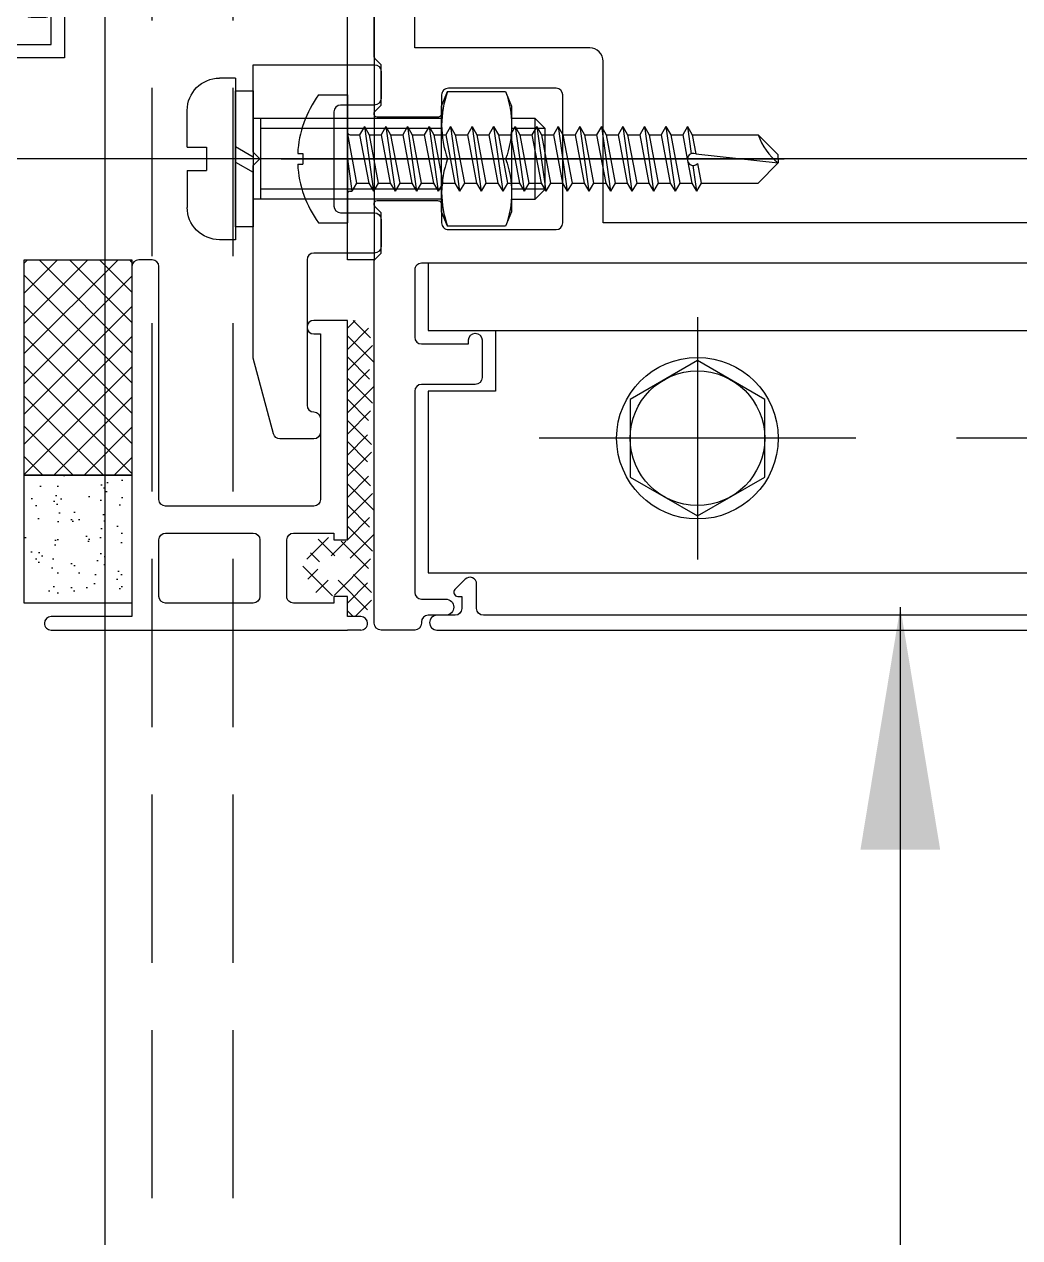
# Model space of a CAD drawing. Extents: x -8792 to 174344, y -43961 to 62816.
# Drawn here: x 122894.9 to 122968.8, y -10374 to -10283.9 of the extents above; entities that cross this region are included whole.
import ezdxf
from ezdxf.xclip import XClip

# ---------------------------------------------------------------- set-up
doc = ezdxf.new("R2010")
doc.units = 0
doc.header["$LTSCALE"] = 50
doc.header["$XCLIPFRAME"] = 0
for name, pattern in [('CENTER', [2, 1.25, -0.25, 0.25, -0.25]), ('CENTER2', [28.575000000000003, 19.05, -3.175, 3.175, -3.175]), ('DASH', [0.35, 0.25, -0.1]), ('DIVIDE', [1.25, 0.5, -0.25, 0, -0.25, 0, -0.25]), ('DOT2', [0.125, 0, -0.125]), ('HIDDEN', [0.375, 0.25, -0.125]), ('JIS_08_15', [17.25, 15, -0.75, 0.75, -0.75])]:
    doc.linetypes.add(name, pattern=pattern)
for name, color, linetype in [('#分隔线', 1, 'JIS_08_15'), ('#标注', 1, 'Continuous'), ('#胶', 95, 'Continuous'), ('#虚线', 8, 'HIDDEN'), ('#轴线', 1, 'CENTER2'), ('#配件', 11, 'Continuous'), ('#铝型材', 3, 'Continuous'), ('#铝型材看线', 90, 'Continuous'), ('#铝板', 2, 'Continuous'), ('6 附件', 6, 'Continuous'), ('A-FLOR-OTLN', 4, 'DOT2'), ('PJ', 4, 'Continuous'), ('USER', 7, 'Continuous'), ('XC', 3, 'Continuous'), ('中心线', 1, 'CENTER2'), ('其他', 4, 'Continuous'), ('吊顶', 7, 'Continuous'), ('螺栓钉类', 241, 'Continuous'), ('螺钉', 233, 'Continuous')]:
    doc.layers.add(name, color=color, linetype=linetype)
doc.styles.add('JHZX', font='jrs.shx', dxfattribs={"width": 0.6, "bigfont": 'jhz.shx'})
doc.dimstyles.new('JZBZ-12', dxfattribs={"dimscale": 12, "dimtxt": 3, "dimasz": 1.5, "dimexe": 1, "dimexo": 1, "dimgap": 0.5, "dimtad": 1, "dimdec": 0, "dimdsep": 46, "dimtxsty": 'JHZX', "dimblk1": 'ARCHTICK', "dimblk2": 'ARCHTICK', "dimsah": 1, "dimcen": 0, "dimclrd": 1, "dimclre": 1, "dimclrt": 2, "dimadec": 3, "dimazin": 2, "dimtfac": 1, "dimtdec": 0, "dimtix": 1, "dimtmove": 0, "dimatfit": 3, "dimfxl": 0, "dimtolj": 1, "dimlwd": -1, "dimlwe": -1, "dimarcsym": 0})

# ---------------------------------------------------------------- blocks, each defined once
blk = doc.blocks.new('A$Cbd8d7c8c')
at = {"layer": 'A-FLOR-OTLN', "color": 8}
blk.add_lwpolyline([(-22721.24937731028, -15689.86968211655), (-43719.41647269274, -33393.16188598087, 0.413755730742382), (-43991.60535459826, -36560.98194338084, 0.1896724665796431), (122158.1740942716, -126683.0426204044, 0.414786072981368), (124666.0152100509, -124719.4948140864), (133885.1673546026, -48361.88285301649, 0.379931253570586), (116453.2507597166, -23207.94787260017, 0.2364517045148016)], format="xyb", dxfattribs=at)
at = {"layer": '吊顶', "const_width": 3}
blk.add_lwpolyline([(36525.16269515478, -42886.23891143122, 0.056654023901928), (31389.80361110461, -41079.322920529), (30859.08537955373, -40957.77536884585, -0.1125361045485018), (21289.4537036519, -36343.71662567847, -0.0289167358602449), (3039.011338204145, -19971.01165417739, 0.4135317777718731), (-633.6185435920488, -19953.37917324936), (-31397.94016679469, -50352.84389940772, 0.4147813061863365), (-31416.3285705545, -54033.31448566628, 0.1704916733923174), (123964.2830003048, -129414.7104053417, 0.4125640170375961), (126841.1750901889, -127143.2247624403), (136317.5030562885, -48655.55449670245, 1.269194860891986), (87076.80076918215, -54393.31561949174)], format="xyb", dxfattribs=at)
blk = doc.blocks.new('*U327')
at = {"layer": '6 附件', "linetype": 'DIVIDE'}
blk.add_line((0, -8.049517288775178), (0, 5.450482711232326), dxfattribs=at)
at = {"layer": '6 附件', "linetype": 'ByBlock'}
for p, q in [((-3.5, 2.450482711232325), (-3.5, 3.150482711229414)), ((-3.5, 3.150482711229414), (3.5, 3.150482711229414)), ((3.5, 3.150482711229414), (3.5, 2.450482711232325)), ((3.5, 2.450482711232325), (-3.5, 2.450482711232325)), ((-1.799999549984931, -2.049517288775178), (-1.799999549984931, 2.450482711232325)), ((1.799999549984931, -2.049517288775178), (1.799999549984931, 2.450482711232325)), ((-1.799999549984931, -2.049517288775178), (1.799999549984931, -2.049517288775178)), ((-1.612726136634591, -5.580942360291601), (-1.799999549984931, -5.049517288775178)), ((1.799999549926724, -5.049517288775178), (-1.799999549926724, -5.049517288775178)), ((1.799999549926724, -5.049517288775178), (0.2052008005557582, -6.300021799179603)), ((-0.6264907809090801, -6.300021799179603), (-1.612726136634591, -5.580942360291601)), ((-0.547282058862038, -6.549517288775178), (-0.6264907809090801, -6.300021799179603)), ((0.2052008005557582, -6.300021799179603), (-0.547282058862038, -6.549517288775178))]:
    blk.add_line(p, q, dxfattribs=at)
for centre, radius, start, end in [((0, -7.910254391383205), 11.60128894792036, 72.440826278738, 107.559173721262), ((-1.462500126566737, -3.549517288760626), 1.537499873428322, 102.6803625283, 257.3196374716745), ((1.462500126566737, -3.549517288760626), 1.537499873428361, 282.6803625283255, 77.31963747167453)]:
    blk.add_arc(centre, radius, start, end, dxfattribs=at)
blk = doc.blocks.new('*U328')
at = {"layer": '6 附件', "linetype": 'DIVIDE'}
blk.add_line((0, -6.549499039367447), (0, 5.450482711232326), dxfattribs=at)
at = {"layer": '6 附件', "linetype": 'ByBlock'}
for p, q in [((-3.5, 2.450482711232325), (-3.5, 3.150482711229414)), ((-3.5, 3.150482711229414), (3.5, 3.150482711229414)), ((3.5, 3.150482711229414), (3.5, 2.450482711232325)), ((3.5, 2.450482711232325), (-3.5, 2.450482711232325)), ((-1.799999549984931, -0.549499039367447), (-1.799999549984931, 2.450482711232325)), ((1.799999549984931, -0.549499039367447), (1.799999549984931, 2.450482711232325)), ((-1.799999549984931, -0.549499039367447), (1.799999549984931, -0.549499039367447)), ((-1.612726136634591, -4.080924110883871), (-1.799999549984931, -3.549499039367447)), ((1.799999549926724, -3.549499039367447), (-1.799999549926724, -3.549499039367447)), ((1.799999549926724, -3.549499039367447), (0.2052008005557582, -4.800003549771872)), ((-0.6264907809090801, -4.800003549771872), (-1.612726136634591, -4.080924110883871)), ((-0.547282058862038, -5.049499039367447), (-0.6264907809090801, -4.800003549771872)), ((0.2052008005557582, -4.800003549771872), (-0.547282058862038, -5.049499039367447))]:
    blk.add_line(p, q, dxfattribs=at)
for centre, radius, start, end in [((0, -7.910254391383205), 11.60128894792036, 72.440826278738, 107.559173721262), ((-1.462500126566737, -2.049499039352895), 1.537499873428322, 102.6803625283, 257.3196374716745), ((1.462500126566737, -2.049499039352895), 1.537499873428361, 282.6803625283255, 77.31963747167453)]:
    blk.add_arc(centre, radius, start, end, dxfattribs=at)
blk = doc.blocks.new('*U133')
at = {"layer": '中心线', "color": 1, "linetype": 'CENTER', "ltscale": 2.357947691000002}
blk.add_line((5.684341886080801e-13, -4.913665981791033), (5.684341886080801e-13, 32.43709610552367), dxfattribs=at)
at = {"layer": '其他', "linetype": 'Continuous'}
for p, q in [((0.3438610020396027, 26.0169789878903), (1.790000000000646, 26.28948166749138)), ((-2.399999999999409, 25.26270199671439), (-0.3861179761623816, 25.54573465733649)), ((-1.789999999999395, 25.61488566091982), (-0.3690868050284735, 25.88263492544838)), ((-1.789999999999395, 24.91051833250868), (2.273736754432321e-13, 25.24781633579421)), ((0.2311261569030876, 25.29136850966598), (1.790000000000646, 25.5851143390799)), ((0.4818958545697569, 25.6677260456408), (2.400000000000659, 25.93729800328567)), ((-1.789999999999395, 24.01488566091985), (1.790000000000646, 24.68948166749141)), ((-2.399999999999409, 23.66270199671437), (2.400000000000659, 24.33729800328565)), ((-1.789999999999395, 23.31051833250871), (1.790000000000646, 23.98511433907988)), ((-2.399999999999409, 22.06270199671435), (2.400000000000659, 22.73729800328562)), ((-1.789999999999395, 22.41488566091989), (1.790000000000646, 23.08948166749139)), ((-1.789999999999395, 21.71051833250869), (1.790000000000646, 22.38511433907986)), ((-2.399999999999409, 20.46270199671438), (2.400000000000659, 21.13729800328566)), ((-1.789999999999395, 20.81488566091986), (1.790000000000646, 21.48948166749137)), ((-1.789999999999395, 20.11051833250867), (1.790000000000646, 20.78511433907989)), ((-1.789999999999395, 19.21488566091984), (1.790000000000646, 19.8894816674914)), ((-2.399999999999409, 18.86270199671441), (2.400000000000659, 19.53729800328569)), ((-1.789999999999395, 18.5105183325087), (1.790000000000646, 19.18511433907992)), ((-1.789999999999395, 17.61488566091987), (1.790000000000646, 18.28948166749144)), ((-2.399999999999409, 17.26270199671439), (2.400000000000659, 17.93729800328567)), ((-1.789999999999395, 16.91051833250874), (1.790000000000646, 17.5851143390799)), ((-2.399999999999409, 15.66270199671437), (2.400000000000659, 16.33729800328565)), ((-1.789999999999395, 16.01488566091991), (1.790000000000646, 16.68948166749141)), ((-1.789999999999395, 15.31051833250871), (1.790000000000646, 15.98511433907988)), ((-2.399999999999409, 14.0627019967144), (2.400000000000659, 14.73729800328568)), ((-1.789999999999395, 14.41488566091989), (1.790000000000646, 15.08948166749139)), ((-1.789999999999395, 13.71051833250869), (1.790000000000646, 14.38511433907991)), ((-2.399999999999409, 12.46270199671444), (2.400000000000659, 13.13729800328571)), ((-1.789999999999395, 12.81488566091986), (1.790000000000646, 13.48948166749143)), ((-1.789999999999395, 12.11051833250873), (1.790000000000646, 12.78511433907995)), ((-1.789999999999395, 11.2148856609199), (1.790000000000646, 11.88948166749146)), ((-2.399999999999409, 10.86270199671441), (2.400000000000659, 11.53729800328569)), ((-1.789999999999395, 10.51051833250876), (1.790000000000646, 11.18511433907992)), ((-2.399999999999409, 9.26270199671439), (2.400000000000659, 9.937298003285669)), ((-1.789999999999395, 9.614885660919931), (1.790000000000646, 10.28948166749144)), ((-1.789999999999395, 8.910518332508737), (1.790000000000646, 9.585114339079901)), ((-2.399999999999409, 7.662701996714426), (2.400000000000659, 8.337298003285703)), ((-1.789999999999395, 8.014885660919909), (1.790000000000646, 8.689481667491414)), ((-1.789999999999395, 7.310518332508715), (1.790000000000646, 7.985114339079936)), ((-2.399999999999409, 6.06270199671446), (2.400000000000659, 6.737298003285738)), ((-1.789999999999395, 6.414885660919887), (1.790000000000646, 7.089481667491449)), ((-1.789999999999395, 5.710518332508749), (1.790000000000646, 6.38511433907997)), ((-1.789999999999395, 4.814885660919921), (1.790000000000646, 5.489481667491483)), ((-2.399999999999409, 4.462701996714437), (2.400000000000659, 5.137298003285715)), ((-1.789999999999395, 4.110518332508783), (1.790000000000646, 4.785114339079947)), ((-1.789999999999395, 3.214885660919955), (1.790000000000646, 3.88948166749146)), ((-2.399999999999409, 2.862701996714414), (2.400000000000546, 3.537298003285692)), ((-1.789999999999395, 2.51051833250876), (1.790000000000646, 3.185114339079924)), ((-2.399999999999409, 1.262701996714448), (2.400000000000546, 1.937298003285726)), ((-1.789999999999395, 1.614885660919932), (1.790000000000646, 2.289481667491437)), ((-1.789999999999395, 0.910518332508794), (1.790000000000646, 1.585114339079958)), ((-1.868996415000424, 1.212411918621564e-13), (1.790000000000646, 0.6894816674914712)), ((4.547473508864641e-13, 6.439777300134836e-14), (2.400000000000546, 0.3372980032857034))]:
    blk.add_line(p, q, dxfattribs=at)
at = {"layer": '螺栓钉类', "linetype": 'Continuous'}
for p, q in [((-0.2999999999993861, 31.99999999999984), (-1.789999999999281, 30.51)), ((-0.3690868050284735, 25.88263492544838), (0.300000000000523, 31.99999999999984)), ((5.684341886080801e-13, 31.99999999999989), (-0.2999999999993861, 31.99999999999989)), ((5.684341886080801e-13, 31.99999999999989), (0.3000000000006366, 31.99999999999989)), ((0.3000000000006366, 31.99999999999984), (1.790000000000532, 30.50999999999994)), ((-1.789999999999509, 25.61488566091982), (-1.789999999999281, 30.51)), ((1.790000000000532, 26.28948166749138), (1.790000000000532, 30.50999999999994)), ((1.790000000000646, 26.28948166749138), (2.400000000000659, 25.93729800328561)), ((-2.399999999999295, 25.26270199671428), (-1.789999999999509, 25.61488566091982)), ((-2.399999999999295, 25.26270199671428), (-1.789999999999395, 24.91051833250868)), ((1.790000000000646, 25.5851143390799), (2.400000000000659, 25.93729800328561)), ((1.790000000000532, 24.68948166749136), (1.790000000000532, 25.5851143390799)), ((-1.789999999999395, 24.01488566091991), (-1.789999999999395, 24.91051833250868)), ((1.790000000000646, 24.68948166749141), (2.400000000000659, 24.33729800328565)), ((-2.399999999999295, 23.66270199671425), (-1.789999999999395, 24.01488566091985)), ((-2.399999999999295, 23.66270199671425), (-1.789999999999395, 23.31051833250871)), ((1.790000000000646, 23.98511433907988), (2.400000000000659, 24.33729800328565)), ((1.790000000000532, 23.08948166749133), (1.790000000000532, 23.98511433907988)), ((-1.789999999999395, 22.41488566091989), (-1.789999999999395, 23.31051833250871)), ((1.790000000000646, 23.08948166749139), (2.400000000000659, 22.73729800328562)), ((1.790000000000646, 22.38511433907986), (2.400000000000659, 22.73729800328562)), ((-2.399999999999295, 22.06270199671429), (-1.789999999999395, 22.41488566091989)), ((-2.399999999999295, 22.06270199671429), (-1.789999999999395, 21.71051833250869)), ((-1.789999999999395, 20.81488566091986), (-1.789999999999395, 21.71051833250869)), ((1.790000000000532, 21.48948166749148), (1.790000000000646, 22.38511433907986)), ((-2.399999999999295, 20.46270199671432), (-1.789999999999395, 20.81488566091986)), ((1.790000000000646, 21.48948166749137), (2.400000000000659, 21.1372980032856)), ((1.790000000000646, 20.78511433907989), (2.400000000000659, 21.1372980032856)), ((1.790000000000532, 19.88948166749146), (1.790000000000532, 20.78511433907983)), ((-2.399999999999295, 20.46270199671432), (-1.789999999999395, 20.11051833250867)), ((-1.789999999999395, 19.21488566091984), (-1.789999999999395, 20.11051833250867)), ((1.790000000000646, 19.8894816674914), (2.400000000000659, 19.53729800328563)), ((-2.399999999999295, 18.8627019967143), (-1.789999999999395, 19.21488566091984)), ((1.790000000000646, 19.18511433907992), (2.400000000000659, 19.53729800328563)), ((1.790000000000532, 18.28948166749144), (1.790000000000532, 19.18511433907987)), ((-2.399999999999295, 18.8627019967143), (-1.789999999999395, 18.5105183325087)), ((-1.789999999999395, 17.61488566091987), (-1.789999999999395, 18.51051833250865)), ((1.790000000000646, 18.28948166749144), (2.400000000000659, 17.93729800328567)), ((-2.399999999999295, 17.26270199671428), (-1.789999999999395, 17.61488566091987)), ((-2.399999999999295, 17.26270199671428), (-1.789999999999395, 16.91051833250874)), ((1.790000000000646, 17.5851143390799), (2.400000000000659, 17.93729800328567)), ((1.790000000000532, 16.68948166749147), (1.790000000000532, 17.58511433907984)), ((-1.789999999999395, 16.01488566091991), (-1.789999999999395, 16.91051833250874)), ((1.790000000000646, 16.68948166749141), (2.400000000000659, 16.33729800328565)), ((1.790000000000646, 15.98511433907988), (2.400000000000659, 16.33729800328565)), ((-2.399999999999295, 15.66270199671431), (-1.789999999999395, 16.01488566091991)), ((-2.399999999999295, 15.66270199671431), (-1.789999999999395, 15.31051833250871)), ((1.790000000000532, 15.0894816674915), (1.790000000000532, 15.98511433907976)), ((-1.789999999999395, 14.41488566091989), (-1.789999999999395, 15.31051833250871)), ((1.790000000000646, 15.08948166749139), (2.400000000000659, 14.73729800328562)), ((1.790000000000646, 14.38511433907991), (2.400000000000659, 14.73729800328562)), ((-2.399999999999295, 14.06270199671435), (-1.789999999999395, 14.41488566091989)), ((-2.399999999999295, 14.06270199671435), (-1.789999999999395, 13.71051833250869)), ((-1.789999999999395, 12.81488566091992), (-1.789999999999395, 13.71051833250869)), ((1.790000000000532, 13.48948166749148), (1.790000000000532, 14.38511433907991)), ((-2.399999999999295, 12.46270199671432), (-1.789999999999395, 12.81488566091986)), ((1.790000000000646, 13.48948166749143), (2.400000000000659, 13.13729800328566)), ((1.790000000000646, 12.78511433907995), (2.400000000000659, 13.13729800328566)), ((1.790000000000532, 11.88948166749146), (1.790000000000532, 12.78511433907995)), ((-2.399999999999295, 12.46270199671432), (-1.789999999999395, 12.11051833250873)), ((-1.789999999999395, 11.21488566091995), (-1.789999999999395, 12.11051833250878)), ((1.790000000000646, 11.88948166749146), (2.400000000000659, 11.53729800328569)), ((-2.399999999999295, 10.8627019967143), (-1.789999999999395, 11.2148856609199)), ((-2.399999999999295, 10.8627019967143), (-1.789999999999395, 10.51051833250876)), ((1.790000000000646, 11.18511433907992), (2.400000000000659, 11.53729800328569)), ((1.790000000000532, 10.28948166749144), (1.790000000000532, 11.18511433907992)), ((-1.789999999999395, 9.614885660919875), (-1.789999999999395, 10.5105183325087)), ((1.790000000000646, 10.28948166749144), (2.400000000000659, 9.937298003285669)), ((1.790000000000646, 9.585114339079901), (2.400000000000659, 9.937298003285669)), ((-2.399999999999295, 9.262701996714334), (-1.789999999999395, 9.614885660919931)), ((-2.399999999999295, 9.262701996714334), (-1.789999999999395, 8.910518332508737)), ((1.790000000000646, 8.68948166749147), (1.790000000000646, 9.585114339079901)), ((-1.789999999999395, 8.014885660919909), (-1.789999999999395, 8.910518332508737)), ((1.790000000000646, 8.689481667491414), (2.400000000000659, 8.337298003285646)), ((1.790000000000646, 7.985114339079936), (2.400000000000659, 8.337298003285646)), ((-2.399999999999295, 7.662701996714369), (-1.789999999999395, 8.014885660919909)), ((-2.399999999999295, 7.662701996714369), (-1.789999999999395, 7.310518332508715)), ((-1.789999999999395, 6.414885660919887), (-1.789999999999395, 7.310518332508715)), ((1.790000000000646, 7.089481667491449), (1.790000000000646, 7.985114339079879)), ((-2.399999999999295, 6.062701996714346), (-1.789999999999395, 6.414885660919887)), ((1.790000000000646, 7.089481667491449), (2.400000000000659, 6.737298003285681)), ((1.790000000000646, 6.38511433907997), (2.400000000000659, 6.737298003285681)), ((1.790000000000646, 5.489481667491483), (1.790000000000646, 6.385114339079856)), ((-2.399999999999295, 6.062701996714346), (-1.789999999999395, 5.710518332508749)), ((-1.789999999999395, 4.814885660919921), (-1.789999999999395, 5.710518332508806)), ((1.790000000000646, 5.489481667491483), (2.400000000000659, 5.137298003285715)), ((-2.399999999999295, 4.462701996714324), (-1.789999999999395, 4.814885660919921)), ((1.790000000000646, 4.785114339079947), (2.400000000000659, 5.137298003285715)), ((1.790000000000646, 3.88948166749146), (1.790000000000646, 4.785114339079947)), ((-2.399999999999295, 4.462701996714324), (-1.789999999999395, 4.110518332508783)), ((-1.789999999999395, 3.214885660919955), (-1.789999999999395, 4.110518332508726)), ((1.790000000000646, 3.88948166749146), (2.400000000000659, 3.537298003285692)), ((-2.399999999999295, 2.862701996714357), (-1.789999999999395, 3.214885660919955)), ((-2.399999999999295, 2.862701996714357), (-1.789999999999395, 2.51051833250876)), ((1.790000000000646, 3.185114339079924), (2.400000000000659, 3.537298003285692)), ((1.790000000000646, 2.289481667491437), (1.790000000000646, 3.185114339079924)), ((-1.789999999999395, 1.614885660919932), (-1.789999999999395, 2.51051833250876)), ((1.790000000000646, 2.289481667491437), (2.400000000000659, 1.937298003285669)), ((1.790000000000646, 1.585114339079958), (2.400000000000659, 1.937298003285669)), ((-2.399999999999295, 1.262701996714391), (-1.789999999999395, 1.614885660919932)), ((-2.399999999999295, 1.262701996714391), (-1.789999999999395, 0.910518332508794)), ((-1.789999999999395, 0.2000000000001099), (-1.789999999999395, 0.910518332508794)), ((1.790000000000646, 0.6894816674914144), (1.790000000000646, 1.585114339080015)), ((-4.749999999999432, -2.137196594791809), (-4.749999999999432, 6.439777300134836e-14)), ((-4.749999999999432, 6.439777300134836e-14), (-1.989999999999441, 1.212411918621564e-13)), ((-1.989999999999441, 1.212411918621564e-13), (2.600000000000591, 6.439777300134836e-14)), ((1.790000000000646, 0.6894816674914712), (2.400000000000659, 0.3372980032857034)), ((2.400000000000546, 0.200000000000053), (2.400000000000659, 0.3372980032857034)), ((2.600000000000591, 6.439777300134836e-14), (4.750000000000568, 7.554354140540343e-15)), ((4.750000000000568, -2.137196594791809), (4.750000000000568, 7.554354140540343e-15)), ((-0.3999999999994088, -3.29999999999989), (0.4000000000005457, -3.299999999999947)), ((-0.3999999999994088, -3.689993742175197), (-0.3999999999994088, -3.29999999999989)), ((0.4000000000005457, -3.689993742175197), (0.4000000000005457, -3.299999999999947))]:
    blk.add_line(p, q, dxfattribs=at)
for centre, radius, start, end in [((-3.340083333331904, 34.89508333333226), 4.650990666572491, 289.4679947367609, 321.5035641735586), ((0.0357237604303009, 25.69329009620066), 0.4469038579715855, 154.9327744134776, 46.40998288717338), ((-1.989999999999441, 0.2000000000001099), 0.2, 270, 0), ((2.600000000000591, 0.200000000000053), 0.2, 180, 270), ((5.684341886080801e-13, 4.300000000000019), 8, 233.5764263576679, 267.1340160174038), ((5.684341886080801e-13, 4.300000000000019), 8, 272.8659839825962, 306.4235736423321)]:
    blk.add_arc(centre, radius, start, end, dxfattribs=at)
blk = doc.blocks.new('A$Cb70f4211')
at = {"layer": 'XC'}
blk.add_lwpolyline([(22.99995731236413, 21.99991490575485), (22.99995731236413, -15.00001716474071), (20.99995731236413, -15.00001716474071), (20.99995731236413, 19.99991490575485), (-1.000042701489292, 19.99988188128918), (-1.000026562483981, 10.49991939915344), (-1.300025439122692, 9.999918725341558), (-1.000024315784685, 9.499919399386272), (-1.000010835472494, 3.499919399386272, -0.414213562373095), (-1.500009712064639, 2.999918275978416), (-2.500009712064639, 2.999916029162705, -0.414213562373095), (-3.000010835472494, 3.499914905754849), (-3.000047906301916, 19.99991490575485), (-17.50004616274964, 19.99986006645486, -0.4142138215114166), (-18.00004805380013, 20.49985861778259), (-18.00005095102824, 21.49985837680288, -0.4142134444205607), (-17.50005260109901, 21.99985982524231), (-11.00005208374932, 21.99988232855685), (-10.50005140970461, 21.69988345191814), (-10.00005208374932, 21.99988457537256), (22.99995731236413, 21.99988457537256)], format="xyb", dxfattribs=at)
at = {"layer": '6 附件', "xscale": -1, "rotation": 0.0001287275399075583}
blk.add_blockref('*U328', (-10.50004657823592, 19.54939709487371), dxfattribs=at)
at = {"layer": '6 附件', "rotation": 90}
blk.add_blockref('*U327', (-2.019915537675843, 9.878360215341672), dxfattribs=at)
at = {"layer": '螺栓钉类', "rotation": 270}
blk.add_blockref('*U133', (20.99995731236413, -7.500017008278519), dxfattribs=at)
blk = doc.blocks.new('A$C4fdf1d9b')
at = {"layer": '#铝板'}
blk.add_lwpolyline([(358.5004614342615, -1849.000016706083), (2483.999753115582, -1849.000634242781), (2483.999712674646, -1831.000636489538), (2484.999712674646, -1831.000634242781), (2484.999755362282, -1850.000634242781), (357.5004591875186, -1850.000033321488)], dxfattribs=at)
at = {"color": 6, "ltscale": 10, "rotation": 359.9987671874062}
blk.add_blockref('A$Cb70f4211', (2484.999385434901, -1849.99998205126), dxfattribs=at)
blk = doc.blocks.new('螺栓X')
at = {"layer": '螺钉', "ltscale": 5}
for p, q in [((-729.5280811728917, -6446.562206452145), (-723.528121581814, -6446.562206452116)), ((-728.778081172888, -6445.812206452183), (-728.7780811728771, -6448.312206451286)), ((-724.278121581814, -6445.812206452149), (-724.2781215818031, -6448.312206451288)), ((-726.5281013773347, -6453.065624463903), (-726.5281013773347, -6448.758788438674)), ((-729.528081172859, -6453.512206452262), (-729.5280811728117, -6467.512206434814)), ((-728.778081172859, -6453.512206451291), (-728.7780811728153, -6466.937219077819)), ((-724.278121581785, -6453.512206451291), (-724.2781215817413, -6466.937219077798)), ((-723.528121581785, -6453.512206452233), (-723.5281215817377, -6467.512206434814)), ((-729.5280811728153, -6466.937219077823), (-723.5281215817413, -6466.937219077794)), ((-726.772732548663, -6468.812206450008), (-727.5232878986135, -6467.512206450005)), ((-725.6180320102867, -6468.812206450008), (-726.3685873602371, -6467.512206450005)), ((-720.5280917860837, -6468.812206449993), (-732.5281109684365, -6468.812206450022)), ((-732.5281109684365, -6468.812206450022), (-732.5281109684365, -6470.012208368273)), ((-720.5280917860837, -6468.812206449993), (-720.5280917860764, -6470.012208368214)), ((-727.3906027559715, -6472.412212204716), (-727.3906027559788, -6470.987209926803)), ((-725.6655999985269, -6470.987209926803), (-727.3906027559788, -6470.987209926803)), ((-725.6655999985196, -6472.412212204716), (-725.6655999985269, -6470.987209926803)), ((-727.3906027559715, -6472.412212204716), (-730.1281071320082, -6472.412212204716)), ((-725.6655999985196, -6472.412212204716), (-722.9280956225266, -6472.412212204687))]:
    blk.add_line(p, q, dxfattribs=at)
blk.add_lwpolyline([(-729.528081172888, -6448.312206451286), (-729.5280811728917, -6446.562206452149), (-728.778081172888, -6445.812206452183), (-724.278121581814, -6445.812206452149), (-723.528121581814, -6446.562206452116), (-723.528121581814, -6448.329536743306)], dxfattribs=at)
for points in [[(-721.5281013773347, -6448.758788438674, 0.178632794953662), (-726.5281013773347, -6448.758788438674, 0.1786327949536626), (-731.5281013773347, -6448.758788438672)], [(-721.5281013773347, -6453.065624463903, -0.178632794953662), (-726.5281013773347, -6453.065624463905, -0.1786327949536626), (-731.5281013773347, -6453.065624463907)]]:
    blk.add_lwpolyline(points, format="xyb", dxfattribs=at)
for points in [[(-730.4499570866792, -6448.312206451286), (-731.5281013773347, -6448.758788438672), (-731.5281013773347, -6453.065624463907), (-730.4499570866792, -6453.512206451291), (-722.6062456678374, -6453.512206451289), (-721.5281013771855, -6453.065624463907), (-721.5281013773347, -6448.758788438674), (-722.6062456678374, -6448.312206451288)], [(-721.4781013772736, -6467.512206450005), (-731.5781013772503, -6467.512206450005), (-731.5781013772503, -6468.812206450008), (-721.4781013772736, -6468.812206450008)]]:
    blk.add_lwpolyline(points, close=True, dxfattribs=at)
for centre, start, end in [((-730.1281071320154, -6470.012208368244), 180, 270.0000000004169), ((-722.9280956225412, -6470.012208368214), 270.0000000004169, 0)]:
    blk.add_arc(centre, 2.400003836466045, start, end, dxfattribs=at)
blk = doc.blocks.new('utyiyuoiupop')
at = {"layer": '#胶'}
h = blk.add_hatch(dxfattribs=at)
h.set_pattern_fill('ANSI37', color=256, style=0)
h.set_pattern_definition([(45.00000000000001, (-5185.5796336754, 4197.880555690469), (-1.122532015133644, 1.122532015133644), []), (135, (-5185.5796336754, 4197.880555690469), (-1.122532015133644, -1.122532015133644), [])])
h.paths.add_polyline_path([(-23.49998951277212, 40.00005223229437), (-7.499989512772117, 40.00005223229437), (-7.499989512772117, 32.00005223229437), (-23.49998951277212, 32.00005223229437)])
at = {"layer": '#配件'}
h = blk.add_hatch(dxfattribs=at)
h.set_pattern_fill('AR-SAND', color=256, style=0)
h.set_pattern_definition([(37.49999999999999, (-5185.5796336754, 4197.880555690469), (-0.08000156479920251, 2.447066186646712), [0, -1.9304, 0, -2.159, 0, -2.06375]), (7.499999999999988, (-5185.5796336754, 4197.880555690469), (2.247616415690013, 3.584125502841771), [0, -1.0414, 0, -1.7399, 0, -0.6667499999999998]), (327.5, (-5187.141733675399, 4197.880555690469), (3.954961851207289, 0.007185923392728499), [0, -0.6349999999999999, 0, -2.286, 0, -2.9845]), (317.5, (-5187.141733675399, 4197.880555690469), (3.817782262361487, 1.114646616286081), [0, -0.3175, 0, -1.4986, 0, -1.7145])])
h.paths.add_polyline_path([(-32.99999998702242, 40.00005223229437), (-32.99999998702606, 32.00005223229437), (-23.49998951277212, 32.00005223229437), (-23.49998951277212, 40.00005223229437)])
at = {"layer": '#胶'}
blk.add_lwpolyline([(-23.49998951277212, 40.00005223229437), (-23.49998951277212, 32.00005223229437), (-7.49999562006542, 32.00005223229437), (-7.49999562006542, 40.00005223229437)], close=True, dxfattribs=at)
at = {"layer": '#配件'}
blk.add_lwpolyline([(-32.99999998702606, 40.00005551573031), (-32.99999998702606, 32.00005551573031), (-23.49998951277212, 32.00005223229437), (-23.49998951277212, 40.00005223229437)], close=True, dxfattribs=at)
blk = doc.blocks.new('dfggag')
at = {"layer": '#胶'}
h = blk.add_hatch(dxfattribs=at)
h.set_pattern_fill('ANSI37', color=256, scale=0.7, angle=180, style=0)
h.set_pattern_definition([(225, (24881.27109205536, 37583.71978768786), (0.7857724105935511, -0.7857724105935505), []), (315, (24881.27109205536, 37583.71978768786), (0.7857724105935505, 0.7857724105935511), [])])
edge = h.paths.add_edge_path(flags=16)
edge.add_line((36412.46840671726, 17353.97713635291), (36411.46840671749, 17353.97711279162))
edge.add_arc((36411.46838551232, 17354.87711279141), 0.900000000040263, 90.00134996274261, 270.00134996274255, ccw=False)
edge.add_line((36411.46836430715, 17355.7771127912), (36412.46836430692, 17355.7771363525))
edge.add_arc((36412.46838551209, 17354.8771363527), 0.900000000040263, -89.99865003725739, 90.00134996274261, ccw=False)
edge = h.paths.add_edge_path()
edge.add_line((36409.16848837757, 17371.2770163746), (36409.66850015429, 17370.77702815179))
edge.add_line((36409.66850015429, 17370.77702815179), (36409.16851193506, 17370.27701637126))
edge.add_line((36409.16851193506, 17370.27701637126), (36409.66852371571, 17369.77702815214))
edge.add_line((36409.66852371571, 17369.77702815214), (36409.16853549647, 17369.27701637137))
edge.add_line((36409.16853549647, 17369.27701637137), (36409.668547277, 17368.77702815214))
edge.add_line((36409.668547277, 17368.77702815214), (36409.168559058, 17368.27701637184))
edge.add_line((36409.168559058, 17368.27701637184), (36409.66857083853, 17367.7770281526))
edge.add_line((36409.66857083853, 17367.7770281526), (36409.1685826193, 17367.2770163723))
edge.add_line((36409.1685826193, 17367.2770163723), (36409.6685943996, 17366.77702815284))
edge.add_line((36409.6685943996, 17366.77702815284), (36409.1686061806, 17366.2770163723))
edge.add_line((36409.1686061806, 17366.2770163723), (36409.66861796113, 17365.77702815353))
edge.add_line((36409.66861796113, 17365.77702815353), (36409.16862974189, 17365.277016373))
edge.add_line((36409.16862974189, 17365.277016373), (36409.66864152242, 17364.77702815353))
edge.add_line((36409.66864152242, 17364.77702815353), (36409.16865330319, 17364.277016373))
edge.add_line((36409.16865330319, 17364.277016373), (36409.66866508372, 17363.77702815353))
edge.add_line((36409.66866508372, 17363.77702815353), (36409.16867686472, 17363.27701637323))
edge.add_line((36409.16867686472, 17363.27701637323), (36409.66868864525, 17362.77702815447))
edge.add_line((36409.66868864525, 17362.77702815447), (36409.16870042602, 17362.2770163737))
edge.add_line((36409.16870042602, 17362.2770163737), (36409.66871220632, 17361.77702815423))
edge.add_line((36409.66871220632, 17361.77702815423), (36409.16872398731, 17361.2770163737))
edge.add_line((36409.16872398731, 17361.2770163737), (36409.66873576785, 17360.77702815447))
edge.add_line((36409.66873576785, 17360.77702815447), (36409.16874754861, 17360.2770163737))
edge.add_line((36409.16874754861, 17360.2770163737), (36409.66875932914, 17359.77702815493))
edge.add_line((36409.66875932914, 17359.77702815493), (36409.16877110991, 17359.2770163744))
edge.add_line((36409.16877110991, 17359.2770163744), (36409.66878289044, 17358.7770281547))
edge.add_line((36409.66878289044, 17358.7770281547), (36409.16879467144, 17358.27701637463))
edge.add_line((36409.16879467144, 17358.27701637463), (36409.66880645197, 17357.77702815586))
edge.add_line((36409.66880645197, 17357.77702815586), (36409.16881823273, 17357.2770163751))
edge.add_line((36409.16881823273, 17357.2770163751), (36409.66883001327, 17356.77702815586))
edge.add_line((36409.66883001327, 17356.77702815586), (36409.16884179403, 17356.2770163751))
edge.add_line((36409.16884179403, 17356.2770163751), (36409.66885357456, 17355.77702815586))
edge.add_line((36409.66885357456, 17355.77702815586), (36409.16886535533, 17355.27701637533))
edge.add_line((36409.16886535533, 17355.27701637533), (36409.66887713586, 17354.77702815633))
edge.add_line((36409.66887713586, 17354.77702815633), (36409.16888891663, 17354.2770163758))
edge.add_line((36409.16888891663, 17354.2770163758), (36409.66890069716, 17353.77702815633))
edge.add_line((36409.66890069716, 17353.77702815633), (36409.16891247792, 17353.27701637603))
edge.add_line((36409.16891247792, 17353.27701637603), (36409.66892425845, 17352.77702815703))
edge.add_line((36409.66892425845, 17352.77702815703), (36409.16893603945, 17352.27701637649))
edge.add_line((36409.16893603945, 17352.27701637649), (36409.66866002214, 17351.7773159413))
edge.add_line((36409.66866002214, 17351.7773159413), (36409.16848837757, 17351.27712072703))
edge.add_line((36409.16848837757, 17351.27712072703), (36411.16857189096, 17351.27712072703))
edge.add_line((36411.16857189096, 17351.27712072703), (36411.16848839117, 17352.87707867299))
edge.add_line((36411.16848839117, 17352.87707867299), (36412.07782807733, 17352.87709996325))
edge.add_arc((36412.07783514572, 17352.57709996335), 0.2999999999799562, 56.31128243830102, 90.00134996322481, ccw=False)
edge.add_line((36412.24423932327, 17352.82671897241), (36412.80235311595, 17352.45466210449))
edge.add_arc((36412.96875729349, 17352.70428111348), 0.299999999930767, 236.3112824323273, 330.0197105902689)
edge.add_line((36413.22861650139, 17352.55437050003), (36414.48212675281, 17354.72723987594))
edge.add_arc((36414.2222675447, 17354.87715048939), 0.3000000001082634, 330.0197106098854, 389.9829893476534)
edge.add_line((36414.48211968826, 17355.02707334806), (36413.22850704702, 17357.1998836525))
edge.add_arc((36412.96865490325, 17357.04996079408), 0.3000000001651284, 29.98298928693799, 123.691417443529)
edge.add_line((36412.80223896328, 17357.29957196174), (36412.24414270368, 17356.92748879443))
edge.add_arc((36412.07772676386, 17357.17709996203), 0.300000000031603, 270.0013498986078, 303.69141742608997, ccw=False)
edge.add_line((36412.07773383191, 17356.87709996209), (36411.16848839117, 17356.87707927742))
edge.add_line((36411.16848839117, 17356.87707927742), (36411.16848839117, 17373.27716433916))
edge.add_line((36411.16848839117, 17373.27716433916), (36409.16844125475, 17373.27701637367))
edge.add_line((36409.16844125475, 17373.27701637367), (36409.66845303147, 17372.77702815086))
edge.add_line((36409.66845303147, 17372.77702815086), (36409.16846481223, 17372.27701637032))
edge.add_line((36409.16846481223, 17372.27701637032), (36409.66847659288, 17371.77702815121))
edge.add_line((36409.66847659288, 17371.77702815121), (36409.16848837757, 17371.2770163746))
blk.add_lwpolyline([(36409.66848837757, 17350.77706854032), (36409.66848837757, 17350.77706854032)], dxfattribs=at)
blk = doc.blocks.new('dfgg')
at = {"layer": '#铝型材'}
for p, q in [((362660.4697364938, -1447.000097203109), (362659.4697625752, -1447.000045015729)), ((362660.4696843051, -1448.000097201749), (362659.4697103865, -1448.000045014368))]:
    blk.add_line(p, q, dxfattribs=at)
blk.add_lwpolyline([(362659.4697139089, -1447.000045013189), (362659.4697191925, -1445.500069386025), (362658.4695374754, -1445.500047146042), (362658.4695256947, -1446.000016722993), (362655.4696271535, -1446.000016722993, -0.4142199807739438), (362654.9696271536, -1445.500005766121), (362654.9697191917, -1441.299985714523, -0.4142043718840145), (362655.4697144593, -1440.799996671417), (362658.4695256947, -1440.799968279248), (362658.4695374754, -1441.299970980549), (362659.4697191925, -1441.299948740333), (362659.4697103865, -1425.000001403595), (362656.9697103865, -1425.000001403595, 0.414213562373095), (362656.4697103865, -1425.500001403595), (362656.4697103865, -1425.500001403595, 0.414213562373095), (362656.9697103865, -1426.000001403595), (362657.4697103865, -1426.000001403595), (362657.4697103865, -1438.300001403598, -0.414213562373095), (362656.9697103865, -1438.800001403598), (362645.9697102241, -1438.800001403598, -0.4142134672882077), (362645.4697102241, -1438.300001565917), (362645.4697047702, -1420.999983552939, 0.4142134672882116), (362644.9697047702, -1420.499983715262), (362643.9697103865, -1420.499983715262, 0.414213562373095), (362643.4697103865, -1420.999983715262), (362643.4697103865, -1446.999960140381), (362637.4697136699, -1446.999965065593, 0.414213562373095), (362636.9697136699, -1447.499965065593, 0.4142135624071923), (362637.4697136699, -1447.999965065593), (362659.4697103865, -1448.000045014368)], format="xyb", dxfattribs=at)
blk.add_lwpolyline([(362645.9697301483, -1440.800001403598), (362652.4697301483, -1440.800001403598, -0.414213562373095), (362652.9697301483, -1441.300001403598), (362652.9697301483, -1445.500001403595, -0.414213562373095), (362652.4697301483, -1446.000001403595), (362645.9697301483, -1446.000001403595, -0.414213562373095), (362645.4697301483, -1445.500001403595), (362645.4697301483, -1441.300001403598, -0.414213562373095)], format="xyb", close=True, dxfattribs=at)
for start, end in [(269.997009804545, 0), (0, 89.997009804545)]:
    blk.add_arc((362660.4697103995, -1447.500097202429), 0.5, start, end, dxfattribs=at)
blk = doc.blocks.new('螺栓M6-俯')
at = {"layer": '#分隔线', "ltscale": 0.6}
for p, q in [((0, 9.002064453236017), (0, -9.002064453236017)), ((11.76553557382431, 0), (-11.76553557382431, 0))]:
    blk.add_line(p, q, dxfattribs=at)
at = {"layer": '#配件'}
blk.add_lwpolyline([(-5, -2.886751345948142), (0, -5.773502691896283), (5, -2.886751345948142), (5, 2.886751345948142), (0, 5.773502691896283), (-5, 2.886751345948142)], close=True, dxfattribs=at)
for radius in [6, 5]:
    blk.add_circle((0, 0), radius, dxfattribs=at)
blk = doc.blocks.new('sdasdf')
at = {"layer": '#轴线'}
blk.add_line((362778.8278885852, -1412.999983558722), (362598.8187910244, -1412.999983558693), dxfattribs=at)
at = {"layer": '#铝型材'}
for points in [[(362767.9697103997, -1420.749983558577), (362700.7697103997, -1420.749983558577), (362664.9697103996, -1420.749983558577, 0.4142135623901437), (362664.4697103996, -1421.249983558606), (362664.4697103996, -1426.249983558664, 0.414213562373095), (362664.9697103996, -1426.749983558635), (362668.4697103996, -1426.749983558664), (362668.4697103996, -1426.449983558618, -0.9999999999999999), (362669.4697103996, -1426.449983558618), (362669.4697103996, -1429.249983558693, -0.414213562373095), (362668.9697103996, -1429.749983558635), (362664.9697103996, -1429.749983558664, 0.414213562371177), (362664.4697103996, -1430.249983558664), (362664.4697103996, -1431.99998355865), (362664.4697103995, -1442.316889867492), (362664.4697103996, -1445.199970827525, 0.414213562373095), (362664.9697103996, -1445.699970827525), (362666.7697113981, -1445.699970827525, -0.9999999999948012), (362666.7697113981, -1446.899970827581), (362665.4697103995, -1446.899970827581, 0.414213562373095), (362664.9697103995, -1447.399970827581), (362664.9697103995, -1447.499970827557, -0.4142135623688329), (362664.4697103995, -1447.999970827557), (362661.9697103996, -1447.999970827557, -0.414213562373095), (362661.4697103996, -1447.499970827557), (362661.4697103996, -1442.316889867492), (362661.4697103995, -1440.140552245721), (362661.4697103995, -1420.582826271173, -0.1989123673741196), (362661.5282890433, -1420.441404914935), (362661.9697103995, -1419.999983558693), (362661.9697103995, -1416.999983558708), (362661.5282890433, -1416.558562202452, -0.1989123673741195), (362661.4697103995, -1416.417140846213), (362661.4697103995, -1416.299983558711, -0.414213562373095), (362661.6697103996, -1416.099983558699), (362666.1697103996, -1416.099983558699, -0.4142135624370274), (362666.4697103996, -1416.39998355876), (362666.4697103993, -1417.749983558606, 0.4142135624335815), (362666.9697103993, -1418.249983558708), (362674.9697103995, -1418.249983558708, 0.414213562373095), (362675.4697103995, -1417.749983558708), (362675.4697103995, -1408.249983558708, 0.4142135623730943), (362674.9697103995, -1407.749983558708), (362666.9697103993, -1407.749983558708, 0.4142135624334184), (362666.4697103993, -1408.24998355881), (362666.4697103996, -1409.59998355867, -0.4142135624370274), (362666.1697103996, -1409.899983558731), (362661.6697103996, -1409.899983558716, -0.414213562373095), (362661.4697103995, -1409.699983558705), (362661.4697103995, -1409.582826271202, -0.1989123673741195), (362661.5282890433, -1409.441404914964), (362661.9697103995, -1408.999983558708), (362661.9697103995, -1405.999983558722), (362661.5282890433, -1405.558562202481, -0.1989123673741196), (362661.4697103995, -1405.417140846243), (362661.4697103995, -1400.999965713825)], [(362763.369677581, -1446.899983558731), (362669.5696775809, -1446.899983558731, -0.414213562373095), (362669.0696775809, -1446.399983558731), (362669.0696775809, -1444.582826271144, 0.6681786379209474), (362668.2161241903, -1444.229272880548), (362667.4575455465, -1444.987851524318, 0.6681786379195895), (362667.6696775809, -1445.499983558679), (362667.9696775809, -1445.499983558679), (362667.9696775809, -1446.399983558731, -0.414213562373095), (362667.4696775809, -1446.899983558731), (362666.1182366729, -1446.899983558731, 0.9999999999999999), (362666.1182366729, -1447.999983558708), (362766.919677581, -1447.999983558708, 0.4142135623732282)]]:
    blk.add_lwpolyline(points, format="xyb", dxfattribs=at)
blk.add_lwpolyline([(362768.4697103995, -1417.749983558708), (362678.4697103995, -1417.749983558708), (362678.4697103995, -1412.999983558708), (362678.4697103995, -1405.749983558897, 0.4142135623786891), (362677.4697103996, -1404.749983558897), (362664.4697103996, -1404.749983558693), (362664.4697103995, -1380.999983558751), (362768.4697103995, -1380.999983558722), (362768.4697103995, -1412.999983558708)], format="xyb", close=True, dxfattribs=at)
at = {"layer": '#铝型材看线'}
blk.add_lwpolyline([(362767.4697103996, -1425.749983558664), (362767.4697103996, -1420.749983558664), (362665.4697104049, -1420.749983558664), (362665.4697104049, -1425.749983558664)], close=True, dxfattribs=at)
blk.add_lwpolyline([(362670.4697104049, -1425.749983558664), (362670.4697104049, -1430.249983558664), (362665.4697104049, -1430.249983558664), (362665.4697104049, -1443.749983558664), (362767.4697103996, -1443.749983558664), (362767.4697103996, -1430.249983558664), (362762.4697103996, -1430.249983558664), (362762.4697103996, -1425.749983558664)], dxfattribs=at)
at = {"layer": 'USER'}
for p in [(362685.4697103995, -1433.749983558664), (362716.4697104022, -1433.749983558664)]:
    blk.add_blockref('螺栓M6-俯', p, dxfattribs=at)
blk = doc.blocks.new('_ARCHTICK')
at = {"color": 0, "linetype": 'ByBlock', "const_width": 0.15}
blk.add_lwpolyline([(-0.5, -0.5), (0.5, 0.5)], dxfattribs=at)

msp = doc.modelspace()

# ---------------------------------------------------------------- linework, layer by layer
at = {"layer": '#虚线', "color": 8, "linetype": 'DASH'}
for p, q in [((122904.3559064542, -9816.107412668716, 6.467716604999432e-09), (122904.3559064542, -10991.56792230312)), ((122910.3559064542, -9816.107412668716, 6.467716604999348e-09), (122910.3559064542, -10991.56792230312))]:
    msp.add_line(p, q, dxfattribs=at)
at = {"layer": '#轴线'}
msp.add_line((123038.227188969, -10293.89222346096), (122858.2180914082, -10293.89222346096), dxfattribs=at)
at = {"layer": '#铝型材', "ltscale": 10, "elevation": 2.611484023276176e-10}
msp.add_lwpolyline([(122900.8758786931, -10991.56792230312), (122900.8758786931, -9816.107412668716), (123105.3559283031, -9816.107412668716), (123105.3559283031, -10991.56792230871)], dxfattribs=at)
at = {"layer": '#铝型材'}
msp.add_lwpolyline([(122911.8690107704, -10286.89222346032), (122920.8690107834, -10286.89222346032, -0.414213562373095), (122921.3690107834, -10287.39222346032), (122921.3690107834, -10289.39222346032, -0.414213562373095), (122920.8690107834, -10289.89222346032), (122918.3690107704, -10289.89222346032, 0.414213562373095), (122917.8690107704, -10290.39222346032), (122917.8690107704, -10293.89222346096), (122917.8690107704, -10297.39222346155, 0.414213562373095), (122918.3690107704, -10297.89222346155), (122920.8690107834, -10297.89222346155, -0.414213562373095), (122921.3690107834, -10298.39222346155), (122921.3690107834, -10300.39222346155, -0.414213562373095), (122920.8690107834, -10300.89222346155), (122916.3690107704, -10300.89222346155, 0.414213562373095), (122915.8690107704, -10301.39222346155), (122915.8690107704, -10312.19222346165, 0.414213562373095), (122916.3690107704, -10312.69222346165, -0.414213562373095), (122916.8690107704, -10313.19222346165), (122916.8690107704, -10314.19222346165, -0.4142135623730951), (122916.3690107704, -10314.69222346165), (122913.8603694189, -10314.69222346165, -0.3394542588633211), (122913.3774065058, -10314.32163298423), (122911.8690107704, -10308.69222346165), (122911.8690107704, -10294.39222345631), (122912.3690107657, -10293.89222346096), (122911.8690107704, -10293.39222346562)], format="xyb", close=True, dxfattribs=at)
at = {"layer": '#铝型材看线'}
msp.add_line((122900.87590906, -10991.56792230318), (122900.87590906, -10328.89226264683), dxfattribs=at)

# ---------------------------------------------------------------- block references
at = {"layer": '#铝型材', "xscale": -1}
msp.add_blockref('dfggag', (159330.0375047619, -27679.16940515082), dxfattribs=at)
at = {"ltscale": 10}
ref = msp.add_blockref('A$Cbd8d7c8c', (22321.9819401807, 94074.68456757195), dxfattribs=at)
XClip(ref).set_block_clipping_path([(76291.00630252008, -72283.99184971683), (103268.9259821397, -47877.30861059863)])
at = {"color": 6, "ltscale": 10}
msp.add_blockref('A$C4fdf1d9b', (120412.8691946796, -8436.392223304443), dxfattribs=at)
for name, p in [('sdasdf', (-239740.6006996162, -8880.8922399023)), ('dfgg', (-239740.6006996162, -8880.892239902241))]:
    msp.add_blockref(name, p)
at = {"lineweight": 0, "xscale": -1, "rotation": 270}
msp.add_blockref('utyiyuoiupop', (122862.8690074882, -10293.89222346102), dxfattribs=at)
at = {"layer": 'PJ', "color": 3, "xscale": -1, "rotation": 270}
msp.add_blockref('螺栓X', (129379.3812172203, -9567.364122201005), dxfattribs=at)

# ---------------------------------------------------------------- leaders
at = {"layer": '#标注', "ltscale": 10}
msp.add_leader([(122959.938725024, -10327.19789533551), (122959.938725024, -10417.19660733525), (122589.7092014778, -10417.19660733525)], dimstyle='JZBZ-12', dxfattribs=at)

doc.saveas('drawing.dxf')
